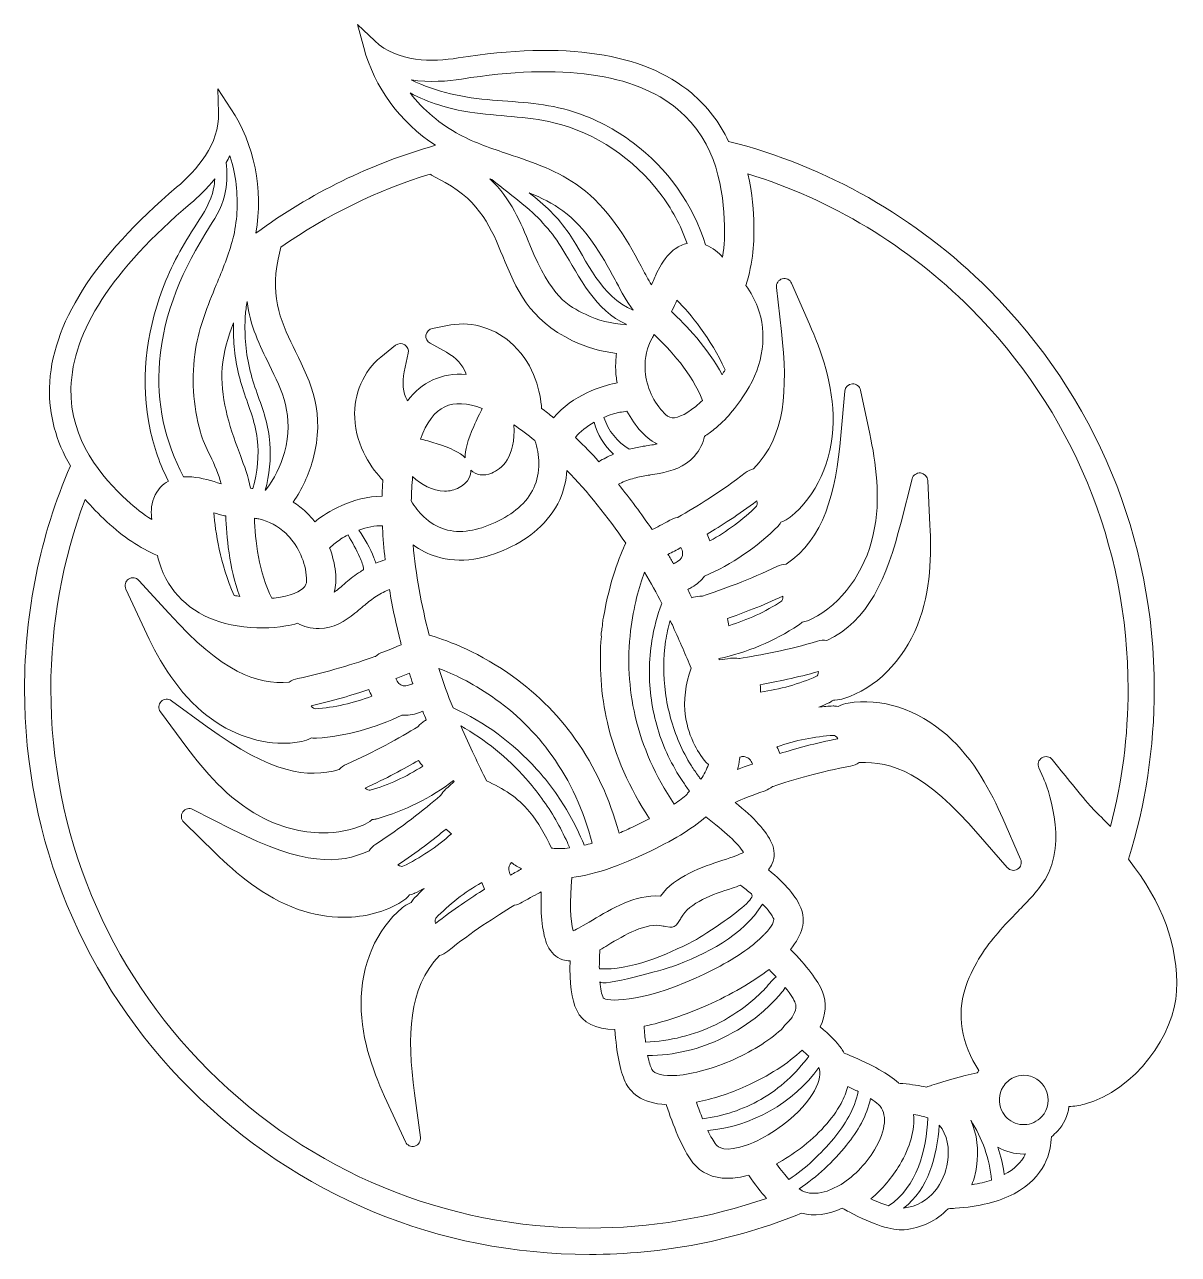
# Model space of a CAD drawing. Header units: millimetres. Extents: x 43 to 1274, y -337 to -13.
# Drawn here: x 344.3 to 634.6, y -322 to -12.7 of the extents above; entities that cross this region are included whole.
import ezdxf

# ---------------------------------------------------------------- set-up
doc = ezdxf.new("R2010")
doc.units = ezdxf.units.MM
doc.header["$MEASUREMENT"] = 0
doc.layers.add('Layer 3', color=7, linetype='Continuous')

msp = doc.modelspace()

# ---------------------------------------------------------------- linework, layer by layer
at = {"layer": 'Layer 3', "lineweight": 0}
for points, knots in [([(622.01, -222.62), (626.33, -208.84), (628.53, -194.45), (628.53, -179.85), (628.53, -141.89), (613.74, -106.2), (586.9, -79.35), (568.71, -61.16), (546.07, -48.27), (521.39, -42.05), (519.17, -37.31), (516.02, -33.22), (512.04, -29.88), (499.97, -19.77), (480.23, -16.82), (453.36, -21.09), (446.95, -22.11), (438.11, -22.19), (432.43, -16.81), (432.43, -16.81), (428.07, -12.69), (428.07, -12.69), (428.07, -12.69), (429.63, -18.49), (429.63, -18.49), (432.31, -28.46), (438.69, -37.16), (447.65, -43.05), (431.38, -47.64), (416.19, -55.06), (402.48, -65.14), (404.36, -54.11), (402.09, -42.75), (396.2, -33.86), (396.2, -33.86), (392.88, -28.85), (392.88, -28.85), (392.88, -28.85), (393.09, -34.85), (393.09, -34.85), (393.38, -42.73), (387.5, -49.4), (382.53, -53.61), (361.68, -71.24), (350.92, -88.2), (350.54, -104.01), (350.38, -110.87), (352.15, -117.47), (355.8, -123.64), (348.15, -141.4), (344.27, -160.31), (344.27, -179.85), (344.27, -217.82), (359.06, -253.51), (385.9, -280.35), (412.74, -307.2), (448.44, -321.98), (486.4, -321.98), (504.89, -321.98), (522.85, -318.51), (539.78, -311.65), (542.95, -312.46), (546.45, -311.99), (550.01, -310.34), (550.64, -310.69), (551.2, -311), (551.74, -311.29), (557.86, -314.54), (562.54, -316.04), (565.58, -315.77), (569.92, -315.38), (573.75, -313.56), (576.64, -310.5), (577.28, -310.47), (577.87, -310.44), (578.45, -310.39), (584.41, -309.98), (589.39, -308.75), (593.24, -306.74), (601.14, -302.59), (602.54, -296.03), (602.65, -292.38), (603.22, -291.94), (603.73, -291.47), (604.18, -290.97), (605.74, -289.25), (606.74, -287.12), (607.06, -284.82), (608.41, -284.72), (609.72, -284.51), (610.94, -284.19), (623.72, -280.86), (633.73, -266.42), (634.15, -255.75), (634.6, -244.36), (630.63, -233.53), (622.01, -222.62)], [0, 0, 0, 0, 1, 1, 1, 2, 2, 2, 3, 3, 3, 4, 4, 4, 5, 5, 5, 6, 6, 6, 7, 7, 7, 8, 8, 8, 9, 9, 9, 10, 10, 10, 11, 11, 11, 12, 12, 12, 13, 13, 13, 14, 14, 14, 15, 15, 15, 16, 16, 16, 17, 17, 17, 18, 18, 18, 19, 19, 19, 20, 20, 20, 21, 21, 21, 22, 22, 22, 23, 23, 23, 24, 24, 24, 25, 25, 25, 26, 26, 26, 27, 27, 27, 28, 28, 28, 29, 29, 29, 30, 30, 30, 31, 31, 31, 32, 32, 32, 32]), ([(454.21, -26.39), (479.48, -22.37), (497.77, -24.93), (508.59, -33.99), (518.66, -42.42), (520.15, -54.73), (520.39, -63.25), (520.45, -65.23), (520.39, -68.09), (519.89, -71.2), (518.93, -70.17), (517.56, -68.8), (515.62, -68.1), (512.48, -57.9), (505.96, -48.83), (497.42, -42.43), (492.87, -39.02), (487.83, -36.35), (482.4, -34.61), (475.79, -32.48), (468.85, -32.21), (461.97, -31.67), (454.79, -31.11), (447.92, -29.73), (441.52, -26.59), (446.18, -27.3), (450.78, -26.93), (454.21, -26.39)], [0, 0, 0, 0, 1, 1, 1, 2, 2, 2, 3, 3, 3, 4, 4, 4, 5, 5, 5, 6, 6, 6, 7, 7, 7, 8, 8, 8, 9, 9, 9, 9]), ([(441.26, -29.87), (445.95, -32.32), (450.99, -33.91), (456.28, -34.7), (463.32, -35.75), (470.53, -35.7), (477.47, -37.37), (488.07, -39.92), (497.55, -46.42), (504.12, -55.07), (507.06, -58.94), (509.37, -63.19), (510.99, -67.73), (509.95, -67.95), (508.95, -68.39), (508.01, -69.05), (506.57, -70.06), (505.29, -71.57), (504.09, -73.71), (504.09, -73.71), (503.39, -75.05), (503.39, -75.05), (502.87, -76.11), (502.42, -77.18), (502.01, -78.15), (501.2, -76.85), (500.47, -75.45), (499.75, -74.09), (499.75, -74.09), (499.4, -73.43), (499.4, -73.43), (495.56, -66.17), (491.04, -58.74), (484.1, -53.59), (478.57, -49.49), (472.2, -47.34), (466.04, -45.27), (461.86, -43.87), (457.54, -42.42), (453.75, -40.39), (448.87, -37.78), (444.59, -34.15), (441.26, -29.87)], [0, 0, 0, 0, 1, 1, 1, 2, 2, 2, 3, 3, 3, 4, 4, 4, 5, 5, 5, 6, 6, 6, 7, 7, 7, 8, 8, 8, 9, 9, 9, 10, 10, 10, 11, 11, 11, 12, 12, 12, 13, 13, 13, 14, 14, 14, 14]), ([(394.84, -54.52), (395.27, -52.14), (395.22, -49.75), (394.99, -47.37), (395.32, -46.82), (395.63, -46.26), (395.92, -45.68), (395.97, -45.79), (396.01, -45.88), (396.03, -45.94), (396.73, -48.19), (397.22, -50.54), (397.5, -52.93), (398.04, -57.65), (397.76, -62.35), (396.69, -66.53), (395.67, -70.47), (394.06, -74.38), (392.49, -78.18), (390.37, -83.33), (388.18, -88.65), (387.28, -94.4), (386.21, -101.27), (386.63, -108.46), (388.51, -115.18), (389.03, -117.01), (389.95, -118.98), (390.94, -121.07), (392.03, -123.39), (393.24, -125.96), (393.73, -128.2), (391.37, -127.43), (388.93, -126.68), (386.38, -126.46), (385.77, -126.41), (385.05, -126.39), (384.28, -126.45), (379.57, -117.57), (377.41, -107.7), (378.23, -97.5), (379.23, -85.09), (384.18, -73.92), (390.83, -63.56), (392.63, -60.76), (394.25, -57.84), (394.84, -54.52)], [0, 0, 0, 0, 1, 1, 1, 2, 2, 2, 3, 3, 3, 4, 4, 4, 5, 5, 5, 6, 6, 6, 7, 7, 7, 8, 8, 8, 9, 9, 9, 10, 10, 10, 11, 11, 11, 12, 12, 12, 13, 13, 13, 14, 14, 14, 15, 15, 15, 15]), ([(355.94, -104.11), (356.28, -89.91), (366.4, -74.29), (386.01, -57.7), (387.9, -56.11), (390.11, -53.99), (392.15, -51.45), (392.09, -52.28), (391.99, -53.11), (391.83, -53.92), (391.18, -57.24), (389.38, -60.07), (387.54, -62.85), (384.13, -68.01), (381.16, -73.4), (378.98, -79.2), (374.71, -90.51), (373.34, -102.72), (375.89, -114.59), (376.85, -119.01), (378.35, -123.43), (380.47, -127.5), (378.99, -128.29), (377.64, -129.6), (376.78, -131.76), (375.99, -133.73), (376.12, -135.68), (376.28, -137.17), (374.17, -135.85), (372.07, -134.22), (370.03, -132.33), (370.03, -132.33), (370.03, -132.33), (370.03, -132.33), (363.83, -126.54), (355.62, -117.33), (355.94, -104.11)], [0, 0, 0, 0, 1, 1, 1, 2, 2, 2, 3, 3, 3, 4, 4, 4, 5, 5, 5, 6, 6, 6, 7, 7, 7, 8, 8, 8, 9, 9, 9, 10, 10, 10, 11, 11, 11, 12, 12, 12, 12]), ([(408.11, -71.69), (408.11, -71.69), (408.79, -68.68), (408.79, -68.68), (420.31, -60.6), (432.93, -54.41), (446.33, -50.29), (446.44, -50.38), (446.55, -50.46), (446.68, -50.53), (446.68, -50.53), (450.09, -52.39), (450.09, -52.39), (458.95, -57.2), (461.81, -64.17), (464.58, -70.92), (467.94, -79.11), (471.11, -86.85), (482.17, -92.2), (485.68, -93.89), (489.31, -94.94), (493.23, -95.37), (493.03, -96.7), (492.96, -98.06), (493, -99.42), (493.04, -100.55), (493.17, -101.69), (493.38, -102.82), (493.17, -102.85), (492.97, -102.89), (492.76, -102.93), (489.96, -103.42), (482, -105.92), (477.37, -111.58), (476.37, -110.75), (475.36, -109.96), (474.37, -109.22), (474.08, -105.35), (472.74, -98.56), (467.28, -93.28), (463, -89.15), (456.97, -87.22), (451.53, -88.24), (451.53, -88.24), (446.88, -89.11), (446.88, -89.11), (446.05, -89.27), (445.41, -89.93), (445.27, -90.76), (445.14, -91.59), (445.55, -92.42), (446.29, -92.83), (446.29, -92.83), (450.44, -95.11), (450.44, -95.11), (452.86, -96.44), (454.58, -98.31), (455.27, -100.36), (455.3, -100.47), (455.34, -100.57), (455.36, -100.68), (452.31, -100.44), (449.49, -100.9), (446.96, -102.06), (444.52, -103.18), (442.4, -104.94), (440.62, -107.29), (440.6, -107.25), (440.57, -107.21), (440.55, -107.17), (439.47, -105.29), (439.2, -102.75), (439.8, -100.02), (439.8, -100.02), (440.83, -95.33), (440.83, -95.33), (441.01, -94.51), (440.65, -93.65), (439.94, -93.21), (439.22, -92.76), (438.29, -92.82), (437.63, -93.34), (437.63, -93.34), (433.89, -96.34), (433.89, -96.34), (429.57, -99.8), (427.06, -105.63), (427.34, -111.58), (427.68, -119.07), (431.79, -124.53), (434.43, -127.29), (434.32, -128.59), (434.25, -129.95), (434.22, -131.33), (426.99, -131.2), (419.96, -135.57), (417.77, -137.35), (417.62, -137.48), (417.46, -137.61), (417.31, -137.74), (416.61, -136.85), (415.85, -136.02), (415.04, -135.26), (414.05, -134.33), (412.99, -133.49), (411.87, -132.76), (414.12, -129.49), (415.73, -126.04), (416.77, -122.25), (420.05, -110.34), (416.35, -102.85), (412.44, -94.91), (409.22, -88.37), (405.88, -81.61), (408.11, -71.69)], [0, 0, 0, 0, 1, 1, 1, 2, 2, 2, 3, 3, 3, 4, 4, 4, 5, 5, 5, 6, 6, 6, 7, 7, 7, 8, 8, 8, 9, 9, 9, 10, 10, 10, 11, 11, 11, 12, 12, 12, 13, 13, 13, 14, 14, 14, 15, 15, 15, 16, 16, 16, 17, 17, 17, 18, 18, 18, 19, 19, 19, 20, 20, 20, 21, 21, 21, 22, 22, 22, 23, 23, 23, 24, 24, 24, 25, 25, 25, 26, 26, 26, 27, 27, 27, 28, 28, 28, 29, 29, 29, 30, 30, 30, 31, 31, 31, 32, 32, 32, 33, 33, 33, 34, 34, 34, 35, 35, 35, 36, 36, 36, 37, 37, 37, 38, 38, 38, 38]), ([(479.73, -69.32), (483.82, -76.04), (487.97, -84.83), (495.67, -88.03), (495.64, -88.07), (495.62, -88.11), (495.6, -88.16), (491.91, -87.93), (488.56, -87.08), (485.38, -85.54), (481.01, -83.43), (476.87, -81.43), (471.41, -68.11), (469.09, -62.45), (466.7, -56.61), (461.37, -51.49), (461.53, -51.55), (461.68, -51.6), (461.84, -51.65), (464.52, -53.81), (467.27, -55.87), (469.92, -58.07), (473.83, -61.32), (477.09, -64.97), (479.73, -69.32)], [0, 0, 0, 0, 1, 1, 1, 2, 2, 2, 3, 3, 3, 4, 4, 4, 5, 5, 5, 6, 6, 6, 7, 7, 7, 8, 8, 8, 8]), ([(613.19, -210.01), (611.47, -208.31), (605.56, -200.92), (604.54, -199.63), (604.54, -199.63), (602.86, -197.53), (602.86, -197.53), (602.24, -196.74), (601.12, -196.54), (600.25, -197.07), (599.39, -197.6), (599.06, -198.69), (599.48, -199.61), (599.48, -199.61), (600.59, -202.05), (600.59, -202.05), (600.65, -202.18), (606.6, -215.62), (601.99, -225.9), (600.52, -229.2), (597.71, -232.09), (595, -234.88), (594.5, -235.4), (594, -235.91), (593.51, -236.42), (590.23, -239.87), (586.84, -243.44), (584.32, -247.77), (581.76, -252.15), (578.97, -258.1), (580.18, -265.21), (580.81, -268.91), (582.25, -272.52), (584.37, -275.71), (584.31, -275.8), (584.25, -275.9), (584.2, -275.99), (584.13, -276.11), (584.06, -276.22), (583.99, -276.34), (579.96, -277.07), (575.56, -278.43), (572.52, -279.45), (572.07, -279.61), (571.63, -279.76), (571.2, -279.9), (569.51, -279.54), (567.55, -279.25), (565.23, -279.02), (565.23, -279.02), (565.11, -279.01), (565.11, -279.01), (565.05, -279), (564.98, -279), (564.91, -279), (564.9, -279), (564.89, -279), (564.87, -279), (564.66, -278.98), (564.44, -278.96), (564.23, -278.94), (564.2, -278.91), (564.16, -278.88), (564.13, -278.85), (561.73, -276.63), (557.61, -274.3), (551.91, -271.93), (551.47, -271.74), (551.02, -271.56), (550.53, -271.36), (550.32, -270.97), (550.08, -270.59), (549.82, -270.22), (548.62, -268.57), (546.81, -266.73), (544.43, -264.76), (545.95, -261.71), (546.15, -258.67), (545.02, -255.93), (543.82, -253.03), (541.12, -249.45), (536.98, -245.28), (540.03, -241.59), (540.92, -238.09), (539.61, -234.84), (538.48, -232.05), (535.73, -228.82), (531.42, -225.23), (531.83, -224.75), (532.15, -224.24), (532.39, -223.68), (533.1, -222.04), (533.06, -220.3), (532.25, -218.5), (530.94, -215.6), (527.86, -212.18), (523.07, -208.31), (523.07, -208.31), (523.42, -208.17), (523.42, -208.17), (523.45, -208.15), (526.07, -206.93), (530.6, -205.36), (531.28, -205.12), (531.91, -204.78), (532.47, -204.33), (532.47, -204.33), (532.52, -204.32), (532.52, -204.32), (532.55, -204.31), (532.58, -204.3), (532.6, -204.29), (537.48, -202.69), (544.83, -200.5), (552.1, -199.19), (552.88, -199.05), (553.63, -198.74), (554.29, -198.28), (562.55, -197.91), (570.86, -200.91), (584.23, -216.29), (584.23, -216.29), (591.55, -224.71), (591.55, -224.71), (592.21, -225.46), (593.29, -225.62), (594.13, -225.09), (594.98, -224.56), (595.3, -223.51), (594.89, -222.59), (594.89, -222.59), (590.39, -212.38), (590.39, -212.38), (587.51, -205.82), (583.3, -197.51), (576.33, -191.35), (569.04, -184.91), (559.75, -181.91), (551.47, -183.33), (550.76, -183.44), (549.86, -183.65), (548.99, -184.17), (548.44, -184.07), (548.04, -184.06), (547.88, -184.06), (547.86, -184.05), (547.83, -184.05), (547.81, -184.05), (547.81, -184.05), (547.7, -184.06), (547.7, -184.06), (546.5, -184.11), (545.3, -184.21), (544.09, -184.35), (544.98, -184), (545.86, -183.64), (546.71, -183.25), (546.74, -183.23), (546.77, -183.22), (546.81, -183.2), (546.81, -183.2), (546.94, -183.13), (546.94, -183.13), (547.05, -183.08), (547.38, -182.89), (547.81, -182.56), (547.94, -182.57), (548.06, -182.57), (548.18, -182.57), (549.04, -182.57), (549.75, -182.39), (550.4, -182.18), (558.42, -179.66), (565.36, -172.75), (568.96, -163.69), (572.42, -155.02), (572.45, -145.69), (572.08, -138.54), (572.08, -138.54), (571.51, -127.34), (571.51, -127.34), (571.46, -126.35), (570.7, -125.55), (569.7, -125.45), (568.71, -125.36), (567.82, -125.99), (567.57, -126.95), (567.57, -126.95), (564.81, -137.82), (564.81, -137.82), (561.17, -152.14), (556.6, -162.7), (546.15, -167.57), (545.36, -167.46), (544.56, -167.52), (543.8, -167.76), (536.7, -169.91), (529.19, -171.31), (524.13, -172.1), (524.13, -172.1), (524.02, -172.12), (524.02, -172.12), (524.01, -172.12), (523.99, -172.13), (523.98, -172.13), (523.28, -171.99), (522.57, -171.97), (521.87, -172.07), (520.92, -172.2), (519.98, -172.32), (519.07, -172.42), (519.03, -172.32), (518.99, -172.22), (518.95, -172.12), (525.93, -170.67), (533, -167.72), (538.98, -163.75), (538.98, -163.75), (539.11, -163.65), (539.11, -163.65), (539.24, -163.56), (539.53, -163.32), (539.9, -162.94), (540.91, -162.84), (541.75, -162.48), (542.38, -162.16), (549.9, -158.39), (555.67, -150.46), (557.82, -140.95), (559.87, -131.83), (558.43, -122.62), (556.95, -115.61), (556.95, -115.61), (554.63, -104.63), (554.63, -104.63), (554.42, -103.67), (553.56, -103.01), (552.56, -103.05), (551.56, -103.11), (550.77, -103.87), (550.68, -104.86), (550.68, -104.86), (549.66, -116.04), (549.66, -116.04), (548.31, -130.77), (545.45, -141.92), (535.88, -148.4), (535.09, -148.42), (534.3, -148.62), (533.59, -148.96), (526.93, -152.22), (519.72, -154.8), (514.85, -156.4), (514.81, -156.41), (514.76, -156.43), (514.71, -156.45), (514, -156.42), (513.29, -156.51), (512.61, -156.72), (512.47, -156.77), (512.32, -156.81), (512.18, -156.85), (511.84, -156.16), (511.49, -155.46), (511.13, -154.77), (511.49, -154.58), (511.84, -154.39), (512.17, -154.2), (513.43, -153.5), (514.53, -152.53), (515.38, -151.38), (522.11, -148.52), (528.66, -144.08), (533.87, -138.82), (533.87, -138.82), (533.93, -138.75), (533.93, -138.75), (533.96, -138.72), (533.98, -138.7), (534, -138.68), (534.1, -138.56), (534.32, -138.28), (534.59, -137.85), (535.54, -137.56), (536.28, -137.05), (536.88, -136.57), (543.48, -131.34), (547.52, -122.4), (547.71, -112.65), (547.88, -103.31), (544.62, -94.58), (541.75, -88.01), (541.75, -88.01), (537.28, -77.76), (537.28, -77.76), (536.88, -76.84), (535.89, -76.36), (534.93, -76.62), (533.96, -76.88), (533.35, -77.79), (533.46, -78.78), (533.46, -78.78), (534.7, -89.9), (534.7, -89.9), (536.35, -104.61), (535.79, -116.12), (527.72, -124.43), (526.95, -124.62), (526.22, -124.96), (525.59, -125.45), (519.72, -130.01), (513.19, -134.02), (508.73, -136.58), (508.73, -136.58), (508.64, -136.63), (508.64, -136.63), (508.63, -136.64), (508.61, -136.65), (508.6, -136.66), (507.9, -136.78), (507.23, -137.01), (506.61, -137.36), (504.82, -138.35), (503.28, -139.13), (502.15, -139.69), (499.48, -135.73), (496.64, -131.91), (493.69, -128.3), (494.7, -127.75), (495.88, -127.28), (497.23, -126.89), (498.4, -126.55), (499.61, -126.28), (500.82, -126.09), (501.08, -126.05), (501.34, -126.01), (501.6, -125.97), (501.6, -125.97), (501.77, -125.95), (501.77, -125.95), (502.41, -125.85), (503.21, -125.74), (504, -125.57), (507, -124.95), (510.41, -124.04), (512.81, -121.24), (514.16, -119.66), (515.01, -117.99), (515.33, -116.26), (516.14, -115.73), (516.97, -115.12), (517.81, -114.44), (520.7, -112.11), (523.24, -109.13), (525.82, -105.08), (530.21, -98.18), (531.26, -90.39), (528.69, -83.68), (527.99, -81.85), (527.06, -80.12), (525.78, -78.27), (527.62, -72.54), (527.88, -66.85), (527.77, -63.04), (527.68, -59.87), (527.42, -55.25), (526.29, -50.24), (547.25, -56.67), (566.57, -68.32), (582.25, -83.99), (607.84, -109.59), (621.94, -143.63), (621.94, -179.83), (621.94, -191.54), (620.45, -203.16), (617.51, -214.39), (615.93, -212.73), (614.44, -211.25), (613.19, -210.01)], [0, 0, 0, 0, 1, 1, 1, 2, 2, 2, 3, 3, 3, 4, 4, 4, 5, 5, 5, 6, 6, 6, 7, 7, 7, 8, 8, 8, 9, 9, 9, 10, 10, 10, 11, 11, 11, 12, 12, 12, 13, 13, 13, 14, 14, 14, 15, 15, 15, 16, 16, 16, 17, 17, 17, 18, 18, 18, 19, 19, 19, 20, 20, 20, 21, 21, 21, 22, 22, 22, 23, 23, 23, 24, 24, 24, 25, 25, 25, 26, 26, 26, 27, 27, 27, 28, 28, 28, 29, 29, 29, 30, 30, 30, 31, 31, 31, 32, 32, 32, 33, 33, 33, 34, 34, 34, 35, 35, 35, 36, 36, 36, 37, 37, 37, 38, 38, 38, 39, 39, 39, 40, 40, 40, 41, 41, 41, 42, 42, 42, 43, 43, 43, 44, 44, 44, 45, 45, 45, 46, 46, 46, 47, 47, 47, 48, 48, 48, 49, 49, 49, 50, 50, 50, 51, 51, 51, 52, 52, 52, 53, 53, 53, 54, 54, 54, 55, 55, 55, 56, 56, 56, 57, 57, 57, 58, 58, 58, 59, 59, 59, 60, 60, 60, 61, 61, 61, 62, 62, 62, 63, 63, 63, 64, 64, 64, 65, 65, 65, 66, 66, 66, 67, 67, 67, 68, 68, 68, 69, 69, 69, 70, 70, 70, 71, 71, 71, 72, 72, 72, 73, 73, 73, 74, 74, 74, 75, 75, 75, 76, 76, 76, 77, 77, 77, 78, 78, 78, 79, 79, 79, 80, 80, 80, 81, 81, 81, 82, 82, 82, 83, 83, 83, 84, 84, 84, 85, 85, 85, 86, 86, 86, 87, 87, 87, 88, 88, 88, 89, 89, 89, 90, 90, 90, 91, 91, 91, 92, 92, 92, 93, 93, 93, 94, 94, 94, 95, 95, 95, 96, 96, 96, 97, 97, 97, 98, 98, 98, 99, 99, 99, 100, 100, 100, 101, 101, 101, 102, 102, 102, 103, 103, 103, 104, 104, 104, 105, 105, 105, 106, 106, 106, 107, 107, 107, 108, 108, 108, 109, 109, 109, 110, 110, 110, 111, 111, 111, 112, 112, 112, 113, 113, 113, 114, 114, 114, 115, 115, 115, 116, 116, 116, 117, 117, 117, 118, 118, 118, 119, 119, 119, 120, 120, 120, 121, 121, 121, 122, 122, 122, 123, 123, 123, 124, 124, 124, 125, 125, 125, 126, 126, 126, 126]), ([(471.26, -55), (474.28, -56.22), (477.17, -57.65), (479.7, -59.52), (485.46, -63.8), (489.43, -70.4), (492.87, -76.89), (492.87, -76.89), (493.22, -77.55), (493.22, -77.55), (494.46, -79.89), (495.73, -82.29), (497.42, -84.51), (489.26, -81.24), (485.95, -72.22), (481.27, -65.26), (478.53, -61.17), (475.05, -57.91), (471.26, -55)], [0, 0, 0, 0, 1, 1, 1, 2, 2, 2, 3, 3, 3, 4, 4, 4, 5, 5, 5, 6, 6, 6, 6]), ([(399.81, -85.95), (399.89, -84.74), (400.06, -83.54), (400.24, -82.34), (401.02, -88.45), (403.45, -93.38), (405.82, -98.18), (409.09, -104.82), (412.18, -111.09), (409.65, -120.29), (408.71, -123.73), (407.14, -126.85), (404.88, -129.81), (404.86, -129.81), (404.84, -129.8), (404.82, -129.8), (405.9, -125.94), (406.32, -121.91), (406, -117.92), (405.65, -113.56), (404.27, -109.52), (402.79, -105.44), (401.25, -101.2), (400.18, -96.88), (399.85, -92.37), (399.7, -90.24), (399.68, -88.09), (399.81, -85.95)], [0, 0, 0, 0, 1, 1, 1, 2, 2, 2, 3, 3, 3, 4, 4, 4, 5, 5, 5, 6, 6, 6, 7, 7, 7, 8, 8, 8, 9, 9, 9, 9]), ([(507.01, -84.84), (507.08, -84.73), (507.15, -84.61), (507.22, -84.49), (507.63, -83.75), (508.02, -82.89), (508.41, -81.98), (511.75, -85.42), (516.91, -91.54), (520.52, -99.5), (520.29, -99.93), (520.05, -100.36), (519.79, -100.78), (516.21, -93.99), (510.55, -88.13), (507.01, -84.84)], [0, 0, 0, 0, 1, 1, 1, 2, 2, 2, 3, 3, 3, 4, 4, 4, 5, 5, 5, 5]), ([(402.81, -116.85), (403.31, -121.07), (402.91, -125.29), (401.74, -129.35), (401.52, -129.33), (401.3, -129.31), (401.11, -129.29), (400.58, -126.36), (399.56, -123.67), (398.57, -121.05), (398.57, -121.05), (398.31, -120.36), (398.31, -120.36), (395.72, -113.48), (393.4, -106.12), (393.99, -98.91), (394.3, -95.14), (395.43, -91.38), (396.82, -87.67), (396.8, -88.9), (396.82, -90.11), (396.86, -91.27), (397.02, -95.57), (397.78, -99.86), (399.08, -103.97), (400.44, -108.25), (402.27, -112.34), (402.81, -116.85)], [0, 0, 0, 0, 1, 1, 1, 2, 2, 2, 3, 3, 3, 4, 4, 4, 5, 5, 5, 6, 6, 6, 7, 7, 7, 8, 8, 8, 9, 9, 9, 9]), ([(500.39, -99.16), (500.29, -96.46), (500.9, -93.84), (502.15, -91.58), (502.31, -91.28), (502.49, -90.98), (502.72, -90.65), (506.52, -94.25), (512.35, -100.53), (514.84, -107.19), (514.29, -107.74), (513.74, -108.23), (513.16, -108.7), (513.16, -108.7), (513.16, -108.7), (513.16, -108.7), (510.31, -111), (508.04, -111.95), (506.6, -111.45), (505.9, -111.2), (505.12, -110.34), (504.83, -110.02), (502.14, -107.05), (500.52, -103.09), (500.39, -99.16)], [0, 0, 0, 0, 1, 1, 1, 2, 2, 2, 3, 3, 3, 4, 4, 4, 5, 5, 5, 6, 6, 6, 7, 7, 7, 8, 8, 8, 8]), ([(455.16, -121.65), (453.84, -120.31), (451.5, -119.19), (447.82, -118.03), (446.39, -117.58), (445, -117.2), (443.88, -116.92), (445.34, -112.77), (447.46, -109.97), (450.04, -108.78), (452.43, -107.68), (455.66, -107.83), (459.45, -109.21), (458.88, -110.32), (458.05, -111.99), (457.27, -113.78), (455.73, -117.29), (455.04, -119.78), (455.16, -121.65)], [0, 0, 0, 0, 1, 1, 1, 2, 2, 2, 3, 3, 3, 4, 4, 4, 5, 5, 5, 6, 6, 6, 6]), ([(490.03, -111.48), (491.5, -110.85), (492.92, -110.4), (494.04, -110.2), (494.63, -110.1), (495.31, -110.01), (495.82, -109.94), (495.82, -109.94), (495.85, -109.94), (495.85, -109.94), (496.82, -111.77), (498.02, -113.5), (499.36, -114.98), (500.32, -116.04), (501.63, -117.32), (503.43, -118.13), (503.12, -118.2), (502.8, -118.27), (502.49, -118.34), (501.95, -118.45), (501.36, -118.54), (500.67, -118.64), (500.32, -118.69), (499.98, -118.74), (499.65, -118.79), (498.57, -118.97), (497.49, -119.19), (496.42, -119.46), (493.42, -117.69), (491.12, -114.81), (490.03, -111.48)], [0, 0, 0, 0, 1, 1, 1, 2, 2, 2, 3, 3, 3, 4, 4, 4, 5, 5, 5, 6, 6, 6, 7, 7, 7, 8, 8, 8, 9, 9, 9, 10, 10, 10, 10]), ([(441.58, -132.47), (441.61, -130.33), (441.73, -128.28), (441.92, -126.36), (444.06, -128.26), (446.88, -130.04), (449.96, -130.04), (451.24, -130.04), (452.46, -129.74), (453.61, -129.15), (456.21, -127.82), (456.57, -125.86), (456.54, -124.76), (457.86, -126.03), (459.81, -126.29), (461.83, -125.47), (464.22, -124.49), (467.93, -121.64), (467.36, -113.34), (469.09, -114.49), (470.87, -115.82), (472.68, -117.3), (473.3, -119.08), (473.64, -121.06), (473.66, -123.04), (473.69, -125.24), (473.25, -127.38), (472.39, -129.22), (471.55, -131.04), (470.22, -132.77), (468.52, -134.24), (466.94, -135.61), (464.98, -136.83), (462.7, -137.88), (460.37, -138.97), (458.23, -139.65), (456.18, -139.96), (453.99, -140.31), (451.85, -140.19), (449.97, -139.61), (448.08, -139.05), (446.26, -137.96), (444.69, -136.46), (443.45, -135.27), (442.41, -133.93), (441.58, -132.47)], [0, 0, 0, 0, 1, 1, 1, 2, 2, 2, 3, 3, 3, 4, 4, 4, 5, 5, 5, 6, 6, 6, 7, 7, 7, 8, 8, 8, 9, 9, 9, 10, 10, 10, 11, 11, 11, 12, 12, 12, 13, 13, 13, 14, 14, 14, 15, 15, 15, 15]), ([(482.89, -116.51), (484.02, -115.05), (485.74, -113.74), (487.58, -112.7), (488.4, -115.81), (490.09, -118.56), (492.42, -120.75), (491.09, -121.29), (489.88, -121.91), (488.8, -122.62), (486.93, -120.55), (485.05, -118.6), (483.22, -116.83), (483.11, -116.73), (483, -116.62), (482.89, -116.51)], [0, 0, 0, 0, 1, 1, 1, 2, 2, 2, 3, 3, 3, 4, 4, 4, 5, 5, 5, 5]), ([(489.41, -166.55), (488.77, -173.88), (489.28, -181.17), (490.92, -188.22), (492.86, -196.62), (496.44, -204.75), (501.54, -212.4), (500.3, -213.04), (498.99, -213.7), (497.55, -214.37), (496.24, -214.99), (495.02, -215.54), (493.84, -216.04), (491.48, -207.26), (487.78, -199.31), (482.85, -192.39), (478.22, -185.9), (472.49, -180.28), (465.83, -175.69), (457.44, -169.92), (449.56, -167.23), (446.06, -166.22), (444.08, -158.57), (442.7, -150.79), (442.03, -143.53), (443.85, -144.86), (445.83, -145.86), (447.88, -146.48), (450.76, -147.38), (454.01, -147.6), (457.27, -147.11), (459.99, -146.7), (462.85, -145.81), (465.76, -144.47), (468.65, -143.12), (471.17, -141.51), (473.26, -139.69), (475.72, -137.54), (477.67, -134.95), (478.91, -132.22), (479.95, -129.95), (480.58, -127.42), (480.75, -124.81), (485.9, -130.14), (490.97, -136.41), (495.53, -143.08), (494.16, -146.04), (491.37, -152.83), (489.98, -161.73), (489.89, -161.93), (489.83, -162.15), (489.81, -162.38), (489.81, -162.38), (489.69, -163.58), (489.69, -163.58), (489.64, -164), (489.58, -164.48), (489.48, -165.07), (489.48, -165.07), (489.37, -165.69), (489.37, -165.69), (489.32, -165.98), (489.33, -166.27), (489.41, -166.55)], [0, 0, 0, 0, 1, 1, 1, 2, 2, 2, 3, 3, 3, 4, 4, 4, 5, 5, 5, 6, 6, 6, 7, 7, 7, 8, 8, 8, 9, 9, 9, 10, 10, 10, 11, 11, 11, 12, 12, 12, 13, 13, 13, 14, 14, 14, 15, 15, 15, 16, 16, 16, 17, 17, 17, 18, 18, 18, 19, 19, 19, 20, 20, 20, 21, 21, 21, 21]), ([(486.41, -315.36), (450.21, -315.36), (416.17, -301.26), (390.57, -275.67), (364.97, -250.07), (350.88, -216.03), (350.88, -179.83), (350.88, -163.36), (353.78, -147.31), (359.5, -132.09), (361.1, -133.92), (362.91, -135.78), (365, -137.73), (369.05, -141.5), (373.31, -144.36), (377.68, -146.23), (378.22, -148.41), (378.9, -150.25), (379.81, -151.99), (383.13, -158.35), (389.66, -162.69), (397.72, -163.88), (402.51, -164.6), (406.3, -164.61), (410, -163.94), (411.05, -163.75), (412.05, -163.52), (412.97, -163.25), (414.48, -164.14), (416.3, -164.6), (418.38, -164.61), (422.05, -164.61), (424.95, -162.62), (427.38, -160.75), (428.03, -160.25), (428.63, -159.73), (429.15, -159.28), (429.39, -159.07), (429.62, -158.87), (429.86, -158.67), (430.79, -157.88), (431.78, -157.14), (432.82, -156.46), (433.95, -155.72), (435.04, -155.15), (436.07, -154.74), (436.84, -159.36), (437.85, -164.03), (439.06, -168.65), (437.9, -169.15), (436.3, -169.8), (434.38, -170.52), (433.71, -170.77), (433.09, -171.12), (432.54, -171.58), (432.54, -171.58), (432.4, -171.62), (432.4, -171.62), (427.56, -173.33), (420.27, -175.67), (413.02, -177.14), (412.24, -177.3), (411.5, -177.62), (410.86, -178.09), (402.59, -178.64), (394.22, -175.81), (380.54, -160.73), (380.54, -160.73), (373.04, -152.47), (373.04, -152.47), (372.37, -151.73), (371.28, -151.59), (370.45, -152.14), (369.62, -152.7), (369.33, -153.75), (369.75, -154.65), (369.75, -154.65), (374.46, -164.77), (374.46, -164.77), (377.48, -171.26), (381.86, -179.48), (388.96, -185.49), (395, -190.61), (402.23, -193.43), (409.31, -193.43), (410.9, -193.43), (412.48, -193.28), (414, -192.99), (414.75, -192.84), (415.61, -192.62), (416.44, -192.1), (416.91, -192.17), (417.32, -192.2), (417.62, -192.18), (417.62, -192.18), (417.74, -192.17), (417.74, -192.17), (425.02, -191.67), (432.62, -189.61), (439.18, -186.36), (440.6, -186.48), (442.02, -186.29), (443.4, -185.78), (443.75, -185.65), (444.1, -185.52), (444.47, -185.38), (444.75, -186.1), (445.04, -186.83), (445.33, -187.54), (445.19, -187.63), (445.05, -187.72), (444.91, -187.81), (444.3, -188.19), (443.77, -188.67), (443.32, -189.23), (443.28, -189.25), (443.23, -189.27), (443.19, -189.3), (438.8, -191.96), (432.14, -195.74), (425.32, -198.67), (424.59, -198.99), (423.93, -199.46), (423.4, -200.05), (415.42, -202.28), (406.66, -201.24), (390.22, -189.28), (390.22, -189.28), (381.23, -182.73), (381.23, -182.73), (380.43, -182.15), (379.33, -182.23), (378.63, -182.94), (377.93, -183.65), (377.85, -184.74), (378.45, -185.54), (378.45, -185.54), (385.09, -194.47), (385.09, -194.47), (389.36, -200.21), (395.3, -207.36), (403.46, -211.79), (408.49, -214.52), (413.97, -215.96), (419.31, -215.96), (422.94, -215.96), (426.37, -215.3), (429.48, -213.99), (430.15, -213.72), (430.98, -213.32), (431.71, -212.61), (432.26, -212.58), (432.64, -212.51), (432.8, -212.47), (432.83, -212.47), (432.85, -212.46), (432.88, -212.46), (432.88, -212.46), (432.99, -212.42), (432.99, -212.42), (439.79, -210.5), (446.59, -207.1), (452.23, -202.79), (452.28, -202.88), (452.32, -202.97), (452.37, -203.06), (451.7, -203.68), (451, -204.31), (450.29, -204.93), (449.75, -205.4), (449.3, -205.96), (448.95, -206.58), (448.91, -206.61), (448.87, -206.64), (448.83, -206.67), (444.91, -210), (438.92, -214.81), (432.65, -218.78), (431.98, -219.21), (431.4, -219.79), (430.97, -220.45), (423.44, -223.93), (414.63, -224.3), (396.53, -215.11), (396.53, -215.11), (386.62, -210.08), (386.62, -210.08), (385.74, -209.64), (384.67, -209.9), (384.09, -210.71), (383.51, -211.52), (383.61, -212.61), (384.32, -213.3), (384.32, -213.3), (392.28, -221.05), (392.28, -221.05), (397.39, -226.03), (404.39, -232.15), (413.14, -235.22), (416.88, -236.54), (420.71, -237.2), (424.53, -237.2), (429.95, -237.2), (435.03, -235.83), (439.2, -233.24), (439.84, -232.84), (440.56, -232.32), (441.16, -231.53), (441.69, -231.42), (442.07, -231.28), (442.27, -231.2), (442.28, -231.19), (442.29, -231.19), (442.3, -231.18), (442.3, -231.18), (442.4, -231.14), (442.4, -231.14), (443.22, -230.76), (444.04, -230.35), (444.85, -229.93), (443.94, -230.76), (443.07, -231.62), (442.23, -232.51), (442.23, -232.51), (442.13, -232.63), (442.13, -232.63), (442.02, -232.75), (441.78, -233.06), (441.51, -233.52), (440.55, -233.84), (439.81, -234.38), (439.26, -234.84), (432.77, -240.21), (428.9, -249.23), (428.93, -258.99), (428.95, -268.34), (432.39, -276.99), (435.39, -283.49), (435.39, -283.49), (440.08, -293.65), (440.08, -293.65), (440.5, -294.56), (441.5, -295.01), (442.46, -294.74), (443.41, -294.46), (444.01, -293.54), (443.88, -292.55), (443.88, -292.55), (442.4, -281.45), (442.4, -281.45), (440.45, -266.78), (440.77, -255.26), (448.66, -246.78), (449.43, -246.58), (450.15, -246.22), (450.77, -245.72), (456.54, -241.04), (462.99, -236.89), (467.39, -234.23), (467.43, -234.21), (467.47, -234.19), (467.5, -234.16), (468.21, -234.02), (468.89, -233.76), (469.5, -233.41), (471.44, -232.28), (473.08, -231.41), (474.29, -230.79), (474.05, -236.91), (474.58, -241.45), (475.87, -244.33), (476.69, -246.13), (477.97, -247.32), (479.68, -247.86), (480.26, -248.04), (480.87, -248.14), (481.51, -248.15), (481.36, -253.72), (481.94, -257.91), (483.21, -260.59), (484.7, -263.74), (487.93, -265.37), (492.82, -265.43), (493.22, -271.33), (494.09, -275.75), (495.42, -278.58), (496.57, -281.05), (499.3, -284), (505.75, -284.33), (505.77, -284.41), (505.8, -284.49), (505.82, -284.56), (507.32, -289.16), (509.68, -295.37), (512.43, -298.92), (514.42, -301.49), (517.45, -302.84), (521.19, -302.84), (522.83, -302.84), (524.6, -302.58), (526.48, -302.07), (526.48, -302.07), (526.55, -302.19), (526.55, -302.19), (528.05, -304.4), (529.53, -306.31), (530.96, -307.89), (516.68, -312.85), (501.7, -315.36), (486.41, -315.36)], [0, 0, 0, 0, 1, 1, 1, 2, 2, 2, 3, 3, 3, 4, 4, 4, 5, 5, 5, 6, 6, 6, 7, 7, 7, 8, 8, 8, 9, 9, 9, 10, 10, 10, 11, 11, 11, 12, 12, 12, 13, 13, 13, 14, 14, 14, 15, 15, 15, 16, 16, 16, 17, 17, 17, 18, 18, 18, 19, 19, 19, 20, 20, 20, 21, 21, 21, 22, 22, 22, 23, 23, 23, 24, 24, 24, 25, 25, 25, 26, 26, 26, 27, 27, 27, 28, 28, 28, 29, 29, 29, 30, 30, 30, 31, 31, 31, 32, 32, 32, 33, 33, 33, 34, 34, 34, 35, 35, 35, 36, 36, 36, 37, 37, 37, 38, 38, 38, 39, 39, 39, 40, 40, 40, 41, 41, 41, 42, 42, 42, 43, 43, 43, 44, 44, 44, 45, 45, 45, 46, 46, 46, 47, 47, 47, 48, 48, 48, 49, 49, 49, 50, 50, 50, 51, 51, 51, 52, 52, 52, 53, 53, 53, 54, 54, 54, 55, 55, 55, 56, 56, 56, 57, 57, 57, 58, 58, 58, 59, 59, 59, 60, 60, 60, 61, 61, 61, 62, 62, 62, 63, 63, 63, 64, 64, 64, 65, 65, 65, 66, 66, 66, 67, 67, 67, 68, 68, 68, 69, 69, 69, 70, 70, 70, 71, 71, 71, 72, 72, 72, 73, 73, 73, 74, 74, 74, 75, 75, 75, 76, 76, 76, 77, 77, 77, 78, 78, 78, 79, 79, 79, 80, 80, 80, 81, 81, 81, 82, 82, 82, 83, 83, 83, 84, 84, 84, 85, 85, 85, 86, 86, 86, 87, 87, 87, 88, 88, 88, 89, 89, 89, 90, 90, 90, 91, 91, 91, 92, 92, 92, 93, 93, 93, 94, 94, 94, 95, 95, 95, 96, 96, 96, 97, 97, 97, 98, 98, 98, 99, 99, 99, 100, 100, 100, 101, 101, 101, 102, 102, 102, 103, 103, 103, 103]), ([(516.01, -140.86), (519.44, -138.79), (524.08, -135.83), (528.55, -132.49), (528.77, -133.17), (528.58, -133.6), (528.44, -133.81), (525.12, -137.13), (520.99, -140.2), (516.7, -142.53), (516.52, -141.96), (516.29, -141.41), (516.01, -140.86)], [0, 0, 0, 0, 1, 1, 1, 2, 2, 2, 3, 3, 3, 4, 4, 4, 4]), ([(398.45, -156.52), (397.97, -156.44), (397.49, -156.35), (397.02, -156.23), (393.44, -148.23), (392.27, -140.26), (391.89, -135.46), (392.84, -135.76), (393.73, -136.04), (394.56, -136.2), (394.68, -136.23), (394.8, -136.25), (394.92, -136.27), (395.05, -141.14), (395.72, -149.32), (398.45, -156.52)], [0, 0, 0, 0, 1, 1, 1, 2, 2, 2, 3, 3, 3, 4, 4, 4, 5, 5, 5, 5]), ([(415.06, -153.46), (414.48, -154.91), (412.27, -156.02), (408.67, -156.67), (407.96, -156.8), (407.25, -156.9), (406.5, -156.95), (403.16, -150.67), (402.31, -142.09), (402.12, -136.83), (402.51, -136.88), (402.86, -136.93), (403.18, -137), (405.68, -137.54), (408.03, -138.79), (409.98, -140.63), (412.82, -143.31), (414.71, -147.15), (415.16, -151.15), (415.28, -152.24), (415.25, -152.97), (415.06, -153.46)], [0, 0, 0, 0, 1, 1, 1, 2, 2, 2, 3, 3, 3, 4, 4, 4, 5, 5, 5, 6, 6, 6, 7, 7, 7, 7]), ([(428.37, -139.87), (430.34, -139.14), (432.45, -138.66), (434.3, -138.73), (434.31, -138.91), (434.32, -139.08), (434.32, -139.26), (434.45, -141.82), (434.68, -144.52), (435.01, -147.3), (434.22, -147.53), (433.43, -147.83), (432.63, -148.18), (432.5, -147.67), (432.36, -147.2), (432.19, -146.76), (431.28, -144.33), (429.86, -142.05), (428.37, -139.87)], [0, 0, 0, 0, 1, 1, 1, 2, 2, 2, 3, 3, 3, 4, 4, 4, 5, 5, 5, 6, 6, 6, 6]), ([(422.5, -150.31), (422.27, -148.32), (421.77, -146.26), (421.03, -144.31), (421.04, -144.29), (421.06, -144.28), (421.07, -144.26), (421.52, -143.86), (421.99, -143.45), (422.44, -143.08), (423.26, -142.41), (424.39, -141.7), (425.68, -141.04), (426.71, -142.9), (427.79, -144.75), (428.66, -146.69), (429.1, -147.68), (429.44, -148.7), (429.59, -149.76), (429.32, -149.93), (429.05, -150.1), (428.77, -150.28), (427.48, -151.13), (426.24, -152.05), (425.09, -153.02), (424.85, -153.22), (424.62, -153.43), (424.39, -153.63), (424.39, -153.63), (424.24, -153.76), (424.24, -153.76), (423.79, -154.15), (423.32, -154.55), (422.89, -154.89), (422.66, -155.06), (422.42, -155.24), (422.19, -155.41), (422.63, -153.94), (422.73, -152.33), (422.5, -150.31)], [0, 0, 0, 0, 1, 1, 1, 2, 2, 2, 3, 3, 3, 4, 4, 4, 5, 5, 5, 6, 6, 6, 7, 7, 7, 8, 8, 8, 9, 9, 9, 10, 10, 10, 11, 11, 11, 12, 12, 12, 13, 13, 13, 13]), ([(506.16, -145.94), (507.23, -145.41), (508.33, -144.83), (509.43, -144.23), (509.65, -144.66), (509.78, -145.09), (509.83, -145.55), (509.92, -146.41), (509.43, -147.27), (508.59, -147.74), (508.26, -147.92), (507.92, -148.11), (507.57, -148.3), (507.11, -147.51), (506.64, -146.73), (506.16, -145.94)], [0, 0, 0, 0, 1, 1, 1, 2, 2, 2, 3, 3, 3, 4, 4, 4, 5, 5, 5, 5]), ([(502, -182.55), (502.7, -187.45), (504.09, -192.22), (506.24, -196.68), (507.32, -198.9), (508.53, -201.05), (509.93, -203.09), (510.41, -203.79), (510.95, -204.66), (511.56, -205.46), (511.31, -205.67), (511.11, -205.94), (510.99, -206.24), (510.03, -207.08), (508.95, -207.9), (507.73, -208.74), (502.99, -201.71), (499.69, -194.27), (497.91, -186.6), (496.29, -179.63), (495.91, -172.42), (496.76, -165.16), (497.47, -159.1), (498.94, -154.04), (500.25, -150.44), (501.83, -153.05), (503.28, -155.67), (504.63, -158.27), (503.39, -161.25), (502.63, -164.5), (502.13, -167.59), (501.33, -172.53), (501.28, -177.6), (502, -182.55)], [0, 0, 0, 0, 1, 1, 1, 2, 2, 2, 3, 3, 3, 4, 4, 4, 5, 5, 5, 6, 6, 6, 7, 7, 7, 8, 8, 8, 9, 9, 9, 10, 10, 10, 11, 11, 11, 11]), ([(521.1, -162.08), (524.87, -160.75), (530.01, -158.8), (535.05, -156.45), (535.14, -157.19), (534.85, -157.58), (534.69, -157.73), (530.77, -160.31), (526.11, -162.46), (521.44, -163.87), (521.38, -163.27), (521.27, -162.67), (521.1, -162.08)], [0, 0, 0, 0, 1, 1, 1, 2, 2, 2, 3, 3, 3, 4, 4, 4, 4]), ([(506.74, -162.55), (506.97, -163.06), (507.21, -163.56), (507.44, -164.07), (509.16, -167.9), (510.68, -171.37), (511.96, -174.54), (510.61, -178.47), (509.98, -182.65), (510.6, -186.78), (510.99, -189.32), (511.75, -191.73), (512.94, -194.01), (513.74, -195.56), (514.89, -197.46), (516.32, -198.76), (515.89, -200.08), (515.27, -201.31), (514.43, -202.5), (514.23, -202.23), (514.02, -201.97), (513.82, -201.7), (513.2, -200.85), (512.61, -199.97), (512.04, -199.07), (510.87, -197.21), (509.85, -195.26), (508.98, -193.23), (507.28, -189.25), (506.1, -185.03), (505.53, -180.74), (504.96, -176.43), (504.94, -172.04), (505.58, -167.74), (505.84, -165.96), (506.25, -164.24), (506.74, -162.55)], [0, 0, 0, 0, 1, 1, 1, 2, 2, 2, 3, 3, 3, 4, 4, 4, 5, 5, 5, 6, 6, 6, 7, 7, 7, 8, 8, 8, 9, 9, 9, 10, 10, 10, 11, 11, 11, 12, 12, 12, 12]), ([(441.96, -178.43), (441.58, -178.57), (441.21, -178.71), (440.85, -178.84), (439.96, -179.17), (439.02, -178.99), (438.45, -178.37), (438.13, -178.02), (437.89, -177.62), (437.71, -177.16), (438.88, -176.72), (440.02, -176.26), (441.12, -175.8), (441.39, -176.68), (441.68, -177.56), (441.96, -178.43)], [0, 0, 0, 0, 1, 1, 1, 2, 2, 2, 3, 3, 3, 4, 4, 4, 5, 5, 5, 5]), ([(481.05, -210.84), (478.8, -206.93), (476.13, -203.26), (473.11, -199.92), (467.22, -193.4), (460.11, -188.12), (452.09, -184.56), (450.79, -181.38), (449.58, -178.05), (448.48, -174.6), (452.02, -175.96), (456.76, -178.17), (461.76, -181.61), (467.73, -185.72), (472.86, -190.75), (477, -196.56), (481.56, -202.95), (484.94, -210.33), (487.08, -218.54), (486.4, -218.74), (485.74, -218.92), (485.1, -219.08), (484.8, -218.36), (484.48, -217.65), (484.17, -216.97), (483.24, -214.88), (482.19, -212.83), (481.05, -210.84)], [0, 0, 0, 0, 1, 1, 1, 2, 2, 2, 3, 3, 3, 4, 4, 4, 5, 5, 5, 6, 6, 6, 7, 7, 7, 8, 8, 8, 9, 9, 9, 9]), ([(543.5, -176.59), (539.23, -178.51), (534.29, -179.89), (529.46, -180.54), (529.49, -179.93), (529.47, -179.32), (529.4, -178.71), (533.33, -178), (538.71, -176.9), (544.05, -175.38), (544.03, -176.13), (543.68, -176.46), (543.5, -176.59)], [0, 0, 0, 0, 1, 1, 1, 2, 2, 2, 3, 3, 3, 4, 4, 4, 4]), ([(431.67, -181.58), (427.11, -183.32), (422.12, -184.45), (417.47, -184.79), (417.17, -184.75), (416.73, -184.58), (416.38, -183.98), (421.8, -182.78), (427.07, -181.19), (430.87, -179.95), (431.09, -180.52), (431.36, -181.07), (431.67, -181.58)], [0, 0, 0, 0, 1, 1, 1, 2, 2, 2, 3, 3, 3, 4, 4, 4, 4]), ([(460.51, -202.86), (458.49, -198.89), (456.37, -194.27), (454.01, -189.04), (460.15, -192.54), (465.75, -197.02), (470.42, -202.32), (473.24, -205.53), (475.76, -208.98), (477.91, -212.67), (478.99, -214.53), (479.96, -216.44), (480.84, -218.4), (481.03, -218.85), (481.22, -219.3), (481.39, -219.77), (480.56, -219.86), (479.76, -219.92), (478.99, -219.92), (478.99, -219.92), (477.52, -219.86), (477.52, -219.86), (477.3, -219.84), (477.09, -219.81), (476.88, -219.78), (475.35, -216.55), (473.54, -213.38), (471.33, -210.68), (468.33, -207), (464.67, -204.79), (460.51, -202.86)], [0, 0, 0, 0, 1, 1, 1, 2, 2, 2, 3, 3, 3, 4, 4, 4, 5, 5, 5, 6, 6, 6, 7, 7, 7, 8, 8, 8, 9, 9, 9, 10, 10, 10, 10]), ([(547.85, -191.45), (548.1, -191.48), (548.55, -191.63), (548.9, -192.28), (543.45, -193.36), (538.15, -194.84), (534.31, -196), (534.1, -195.42), (533.85, -194.87), (533.55, -194.35), (538.15, -192.71), (543.18, -191.69), (547.85, -191.45)], [0, 0, 0, 0, 1, 1, 1, 2, 2, 2, 3, 3, 3, 4, 4, 4, 4]), ([(444.49, -199.19), (440.38, -201.82), (435.72, -203.96), (431.22, -205.25), (430.92, -205.28), (430.46, -205.2), (430, -204.69), (435.07, -202.4), (439.91, -199.76), (443.38, -197.76), (443.72, -198.28), (444.08, -198.75), (444.49, -199.19)], [0, 0, 0, 0, 1, 1, 1, 2, 2, 2, 3, 3, 3, 4, 4, 4, 4]), ([(523.65, -200.06), (523.88, -199.21), (524.06, -198.34), (524.19, -197.44), (524.22, -197.27), (524.24, -197.09), (524.26, -196.91), (524.26, -196.91), (524.31, -196.89), (524.31, -196.89), (524.62, -196.79), (524.95, -196.74), (525.27, -196.76), (525.3, -196.77), (525.33, -196.78), (525.36, -196.79), (525.36, -196.79), (526.27, -197.06), (526.27, -197.06), (526.43, -197.16), (526.58, -197.28), (526.7, -197.42), (527.01, -197.78), (527.25, -198.18), (527.41, -198.65), (525.95, -199.16), (524.69, -199.64), (523.65, -200.06)], [0, 0, 0, 0, 1, 1, 1, 2, 2, 2, 3, 3, 3, 4, 4, 4, 5, 5, 5, 6, 6, 6, 7, 7, 7, 8, 8, 8, 9, 9, 9, 9]), ([(519.96, -222.86), (514.66, -224.61), (508.1, -226.77), (504.24, -231.86), (497.86, -231.47), (491.94, -235.04), (487.15, -237.92), (484.84, -239.31), (483.23, -240.2), (482.34, -240.58), (481.59, -238.09), (481.44, -233.22), (481.94, -227.16), (484.96, -226.83), (488.29, -226.02), (492.07, -224.67), (492.07, -224.67), (493.66, -224.08), (493.66, -224.08), (495.85, -223.24), (498.15, -222.26), (500.69, -221.06), (507.29, -217.96), (512.08, -215.05), (515.67, -211.96), (520.41, -215.49), (523.86, -218.74), (525.17, -220.9), (524.32, -221.34), (522.57, -222), (519.96, -222.86)], [0, 0, 0, 0, 1, 1, 1, 2, 2, 2, 3, 3, 3, 4, 4, 4, 5, 5, 5, 6, 6, 6, 7, 7, 7, 8, 8, 8, 9, 9, 9, 10, 10, 10, 10]), ([(439.47, -224.36), (439.19, -224.44), (438.74, -224.44), (438.21, -223.99), (442.87, -220.92), (447.24, -217.54), (450.36, -215.01), (450.77, -215.46), (451.2, -215.86), (451.67, -216.23), (448.01, -219.5), (443.72, -222.36), (439.47, -224.36)], [0, 0, 0, 0, 1, 1, 1, 2, 2, 2, 3, 3, 3, 4, 4, 4, 4]), ([(469.34, -225.04), (468.52, -225.48), (467.57, -226), (466.53, -226.59), (466.31, -226.17), (466.17, -225.74), (466.11, -225.28), (466.03, -224.62), (466.28, -223.96), (466.79, -223.46), (467.62, -224.06), (468.47, -224.59), (469.34, -225.04)], [0, 0, 0, 0, 1, 1, 1, 2, 2, 2, 3, 3, 3, 4, 4, 4, 4]), ([(447.75, -237.42), (451, -234.02), (455.06, -230.87), (459.3, -228.45), (459.49, -229.02), (459.74, -229.56), (460.03, -230.1), (456.64, -232.25), (452.05, -235.32), (447.67, -238.74), (447.44, -238.05), (447.63, -237.6), (447.75, -237.42)], [0, 0, 0, 0, 1, 1, 1, 2, 2, 2, 3, 3, 3, 4, 4, 4, 4]), ([(519.47, -238.78), (516.2, -241.04), (513.05, -242.98), (512.54, -243.23), (505.7, -246.64), (496.7, -250.6), (488.89, -250.16), (488.88, -248.71), (488.93, -247.12), (489.05, -245.39), (489.7, -245.01), (490.36, -244.62), (490.99, -244.23), (495.28, -241.65), (500.6, -238.44), (504.93, -239.39), (505.13, -239.45), (505.33, -239.48), (505.53, -239.51), (505.53, -239.51), (506.61, -239.67), (506.61, -239.67), (507.4, -239.78), (508.17, -239.42), (508.59, -238.75), (508.59, -238.75), (509.2, -237.79), (509.2, -237.79), (509.25, -237.71), (509.31, -237.62), (509.43, -237.4), (511.56, -233.41), (517.51, -231.44), (522.3, -229.87), (523.01, -229.63), (523.73, -229.39), (524.45, -229.14), (525.42, -229.89), (526.32, -230.61), (527.15, -231.31), (528.28, -232.27), (523.78, -235.8), (519.47, -238.78)], [0, 0, 0, 0, 1, 1, 1, 2, 2, 2, 3, 3, 3, 4, 4, 4, 5, 5, 5, 6, 6, 6, 7, 7, 7, 8, 8, 8, 9, 9, 9, 10, 10, 10, 11, 11, 11, 12, 12, 12, 13, 13, 13, 14, 14, 14, 14]), ([(530.57, -241.4), (530.47, -241.48), (530.37, -241.56), (530.29, -241.65), (530.29, -241.65), (529.3, -242.65), (529.3, -242.65), (529.3, -242.65), (528, -243.71), (528, -243.71), (527.89, -243.8), (527.79, -243.91), (527.7, -244.02), (524.03, -246.95), (518.86, -249.96), (513.12, -252.52), (498.9, -258.86), (490.48, -258.43), (489.88, -257.43), (489.47, -256.56), (489.18, -255.18), (489.03, -253.41), (489.16, -254.88), (505.78, -250.14), (507.11, -249.64), (515.63, -246.5), (525.11, -241.92), (529.92, -233.86), (531.38, -235.33), (532.36, -236.61), (532.76, -237.6), (532.92, -238), (532.46, -239.38), (530.57, -241.4)], [0, 0, 0, 0, 1, 1, 1, 2, 2, 2, 3, 3, 3, 4, 4, 4, 5, 5, 5, 6, 6, 6, 7, 7, 7, 8, 8, 8, 9, 9, 9, 10, 10, 10, 11, 11, 11, 11]), ([(530.26, -255.5), (529.09, -256.7), (527.84, -257.81), (526.53, -258.86), (523.93, -260.93), (521.13, -262.77), (518.13, -264.21), (512.63, -266.86), (506.62, -268.35), (500.52, -268.6), (500.38, -267.44), (500.26, -266.12), (500.16, -264.61), (504.95, -263.61), (510.71, -261.68), (516.12, -259.27), (521.92, -256.69), (527.5, -253.46), (531.59, -250.33), (532.26, -251), (532.86, -251.62), (533.4, -252.21), (532.2, -253.02), (531.26, -254.47), (530.26, -255.5)], [0, 0, 0, 0, 1, 1, 1, 2, 2, 2, 3, 3, 3, 4, 4, 4, 5, 5, 5, 6, 6, 6, 7, 7, 7, 8, 8, 8, 8]), ([(536.95, -262.91), (536.95, -262.91), (536.91, -262.94), (536.91, -262.94), (536.87, -262.98), (536.84, -263.01), (536.81, -263.05), (536.81, -263.05), (535.51, -264.44), (535.51, -264.44), (535.37, -264.59), (535.26, -264.75), (535.17, -264.93), (532.28, -267.77), (527.77, -270.68), (522.77, -272.93), (517.71, -275.2), (512.46, -276.67), (508.37, -276.95), (505, -277.19), (502.66, -276.63), (502.11, -275.45), (501.78, -274.75), (501.4, -273.65), (501.05, -271.98), (507.66, -271.95), (514.18, -270.38), (520.12, -267.46), (523.33, -265.88), (526.4, -263.99), (529.14, -261.69), (530.53, -260.52), (531.86, -259.27), (533.11, -257.94), (534.01, -256.99), (535.02, -255.99), (535.67, -254.82), (537.12, -256.63), (537.84, -257.91), (538.19, -258.76), (538.63, -259.8), (538.21, -261.2), (536.95, -262.91)], [0, 0, 0, 0, 1, 1, 1, 2, 2, 2, 3, 3, 3, 4, 4, 4, 5, 5, 5, 6, 6, 6, 7, 7, 7, 8, 8, 8, 9, 9, 9, 10, 10, 10, 11, 11, 11, 12, 12, 12, 13, 13, 13, 14, 14, 14, 14]), ([(529.55, -282.99), (525.03, -285.57), (520.02, -287.22), (514.86, -287.85), (514.35, -286.59), (513.84, -285.21), (513.32, -283.7), (517.27, -282.94), (521.65, -281.53), (525.79, -279.67), (531.42, -277.14), (536.39, -273.95), (539.9, -270.61), (540.53, -271.13), (541.1, -271.64), (541.61, -272.12), (538.32, -276.51), (534.41, -280.21), (529.55, -282.99)], [0, 0, 0, 0, 1, 1, 1, 2, 2, 2, 3, 3, 3, 4, 4, 4, 5, 5, 5, 6, 6, 6, 6]), ([(544.09, -275.01), (545.17, -277.51), (543.18, -283.24), (535.02, -289.44), (532.65, -291.24), (530.12, -292.75), (527.7, -293.81), (527.7, -293.81), (526.42, -294.31), (526.42, -294.31), (526.34, -294.34), (526.26, -294.38), (526.17, -294.43), (520.48, -296.51), (518.68, -294.93), (518.27, -294.39), (517.6, -293.53), (516.9, -292.34), (516.17, -290.84), (527.08, -289.84), (537.74, -283.97), (544.09, -275.01)], [0, 0, 0, 0, 1, 1, 1, 2, 2, 2, 3, 3, 3, 4, 4, 4, 5, 5, 5, 6, 6, 6, 7, 7, 7, 7]), ([(600.22, -287.31), (600.22, -287.31), (600.18, -287.35), (600.18, -287.35), (599.64, -287.96), (598.97, -288.45), (598.2, -288.8), (598.2, -288.8), (598.2, -288.8), (598.2, -288.8), (596.73, -289.48), (595.08, -289.53), (593.55, -288.96), (592.01, -288.39), (590.79, -287.23), (590.1, -285.72), (589.25, -283.83), (589.39, -281.64), (590.49, -279.86), (591.13, -278.82), (592.05, -278), (593.15, -277.49), (593.95, -277.13), (594.8, -276.94), (595.67, -276.94), (598.07, -276.94), (600.25, -278.36), (601.24, -280.55), (602.27, -282.82), (601.87, -285.48), (600.22, -287.31)], [0, 0, 0, 0, 1, 1, 1, 2, 2, 2, 3, 3, 3, 4, 4, 4, 5, 5, 5, 6, 6, 6, 7, 7, 7, 8, 8, 8, 9, 9, 9, 10, 10, 10, 10]), ([(533.47, -299.2), (535.52, -298.1), (537.58, -296.77), (539.49, -295.33), (543.99, -291.9), (547.62, -287.88), (549.71, -284), (550.49, -282.56), (551.06, -281.14), (551.4, -279.76), (552.35, -280.19), (553.23, -280.62), (554.05, -281.03), (553.08, -285.46), (550.81, -289.33), (547.86, -292.83), (544.61, -296.7), (540.86, -300.35), (536.61, -303.13), (535.71, -302.15), (534.66, -300.87), (533.47, -299.2)], [0, 0, 0, 0, 1, 1, 1, 2, 2, 2, 3, 3, 3, 4, 4, 4, 5, 5, 5, 6, 6, 6, 7, 7, 7, 7]), ([(549.05, -304.76), (549.05, -304.76), (546.22, -306.04), (546.22, -306.04), (544.1, -306.75), (542.18, -306.82), (540.52, -306.23), (540.24, -306.13), (539.78, -305.91), (539.15, -305.46), (543.68, -302.53), (547.72, -298.64), (551.1, -294.47), (553.92, -291.01), (556.23, -287.11), (557.13, -282.78), (557.94, -283.3), (558.61, -283.81), (559.12, -284.28), (561.45, -286.43), (561.08, -290.68), (558.13, -295.65), (555.92, -299.38), (552.53, -302.78), (549.05, -304.76)], [0, 0, 0, 0, 1, 1, 1, 2, 2, 2, 3, 3, 3, 4, 4, 4, 5, 5, 5, 6, 6, 6, 7, 7, 7, 8, 8, 8, 8]), ([(561.68, -309.78), (560.54, -309.42), (559.08, -308.86), (557.23, -307.99), (560.08, -305.59), (562.57, -302.65), (564.48, -299.42), (567.11, -294.98), (568.3, -290.66), (567.95, -286.8), (569.43, -287.04), (570.63, -287.32), (571.56, -287.64), (571.1, -295.93), (568.93, -304.93), (561.68, -309.78)], [0, 0, 0, 0, 1, 1, 1, 2, 2, 2, 3, 3, 3, 4, 4, 4, 5, 5, 5, 5]), ([(576.51, -298.82), (575.75, -303.67), (572.4, -309.54), (565.44, -310.34), (571.77, -305.51), (573.81, -297.38), (574.42, -289.49), (576.49, -291.79), (577.03, -295.53), (576.51, -298.82)], [0, 0, 0, 0, 1, 1, 1, 2, 2, 2, 3, 3, 3, 3]), ([(582.63, -304.47), (583.17, -303.01), (583.57, -301.5), (583.81, -299.96), (584.47, -295.75), (583.93, -291.65), (582.33, -288.26), (585.26, -292.76), (587.06, -297.9), (587.57, -303.27), (586.08, -303.77), (584.43, -304.17), (582.63, -304.47)], [0, 0, 0, 0, 1, 1, 1, 2, 2, 2, 3, 3, 3, 4, 4, 4, 4]), ([(590.79, -301.92), (590.47, -299.56), (589.92, -297.25), (589.14, -295.03), (591.11, -296.13), (593.35, -296.74), (595.69, -296.74), (595.84, -296.74), (595.98, -296.74), (596.13, -296.73), (595.05, -298.87), (593.26, -300.62), (590.79, -301.92)], [0, 0, 0, 0, 1, 1, 1, 2, 2, 2, 3, 3, 3, 4, 4, 4, 4])]:
    msp.add_open_spline(points, degree=3, knots=knots, dxfattribs=at)

doc.saveas('drawing.dxf')
